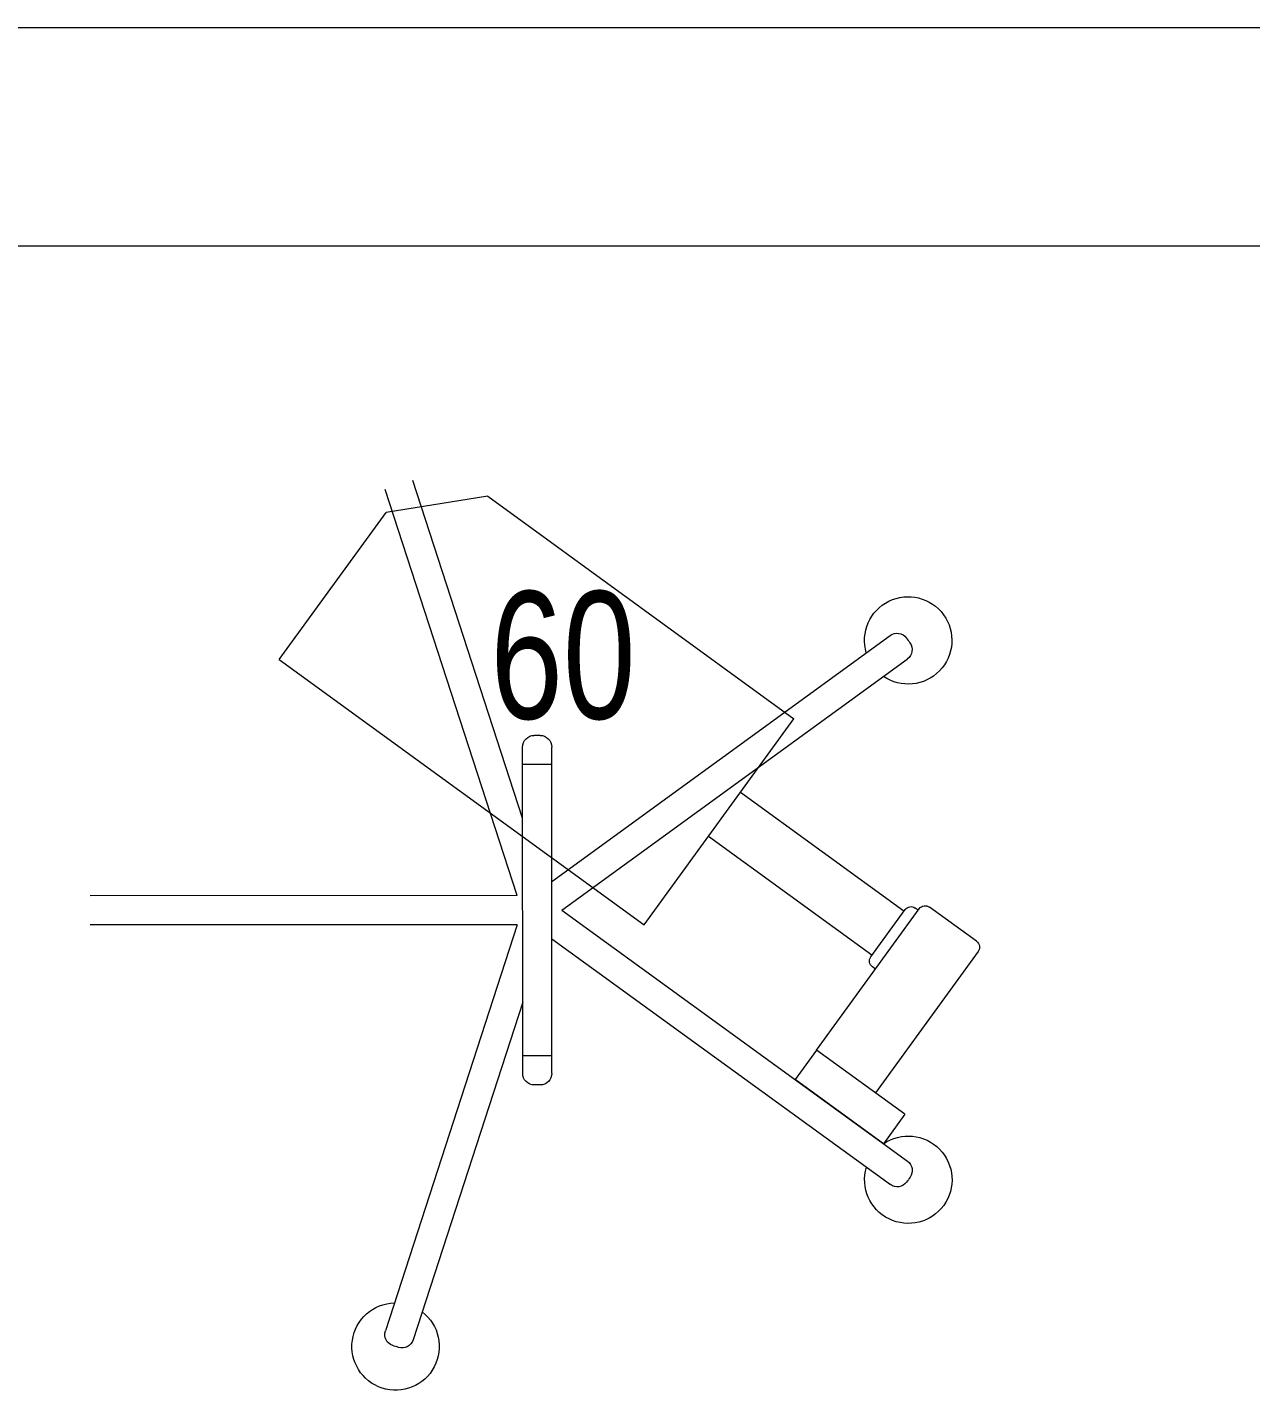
# Model space of a CAD drawing. Header units: millimetres. Extents: x 26027 to 581921, y 7230 to 233891.
# Drawn here: x 488004 to 488844, y 132741 to 133680 of the extents above; entities that cross this region are included whole.
import ezdxf

# ---------------------------------------------------------------- set-up
doc = ezdxf.new("R2010")
doc.units = ezdxf.units.MM
doc.header["$LTSCALE"] = 5
doc.linetypes.add('HIDDEN', pattern=[9.525, 6.35, -3.175])
doc.layers.get('0').update_dxf_attribs({"color": 252})
for name, color, linetype, lineweight in [('Medical Equipment and Furniture', 252, 'Continuous', 0), ('Medical Equipment and Furniture1', 252, 'Continuous', 5), ('Walls', 252, 'Continuous', 5)]:
    doc.layers.add(name, color=color, linetype=linetype, lineweight=lineweight)
doc.styles.add('X3G_ENTITY_257CFD', font='swisscl.ttf', dxfattribs={"height": 200})

# ---------------------------------------------------------------- blocks, each defined once
blk = doc.blocks.new('HF12177-P')
for p, q in [((0, 0), (-0.17236, 0.23723)), ((0, 0), (0.17236, 0.23723)), ((-0.01963, -0.00701), (-0.18854, 0.22547)), ((0.01963, -0.00701), (0.18854, 0.22547)), ((-0.112, -0.00701), (0.112, -0.00701)), ((-0.1, -0.00701), (-0.1, -0.02701)), ((0.1, -0.00701), (0.1, -0.02701)), ((-0.12, -0.01501), (-0.12, -0.01901)), ((0.12, -0.01501), (0.12, -0.01901)), ((-0.06314, -0.02701), (-0.29506, -0.10237)), ((-0.112, -0.02701), (0.112, -0.02701)), ((0.06314, -0.02701), (0.29506, -0.10237)), ((-0.01, -0.03078), (-0.28888, -0.12139)), ((-0.01, -0.03078), (-0.01, -0.32401)), ((0.01, -0.03078), (0.01, -0.32401)), ((0.01, -0.03078), (0.28888, -0.12139))]:
    blk.add_line(p, q)
for centre, radius, start, end in [((-0.18515, 0.23783), 0.03, 325.47122, 286.52878), ((0.18515, 0.23783), 0.03, 253.47122, 214.52878), ((-0.18206, 0.23017), 0.008, 126.37327, 216), ((0, -0.01701), 0.315, 125.62673, 126.37327), ((-0.17883, 0.23253), 0.008, 36, 125.62673), ((0.17883, 0.23253), 0.008, 54.37327, 144), ((0, -0.01701), 0.315, 53.62673, 54.37327), ((0.18206, 0.23017), 0.008, 324, 53.62673), ((-0.112, -0.01501), 0.008, 90, 180), ((0.112, -0.01501), 0.008, 0, 90), ((-0.112, -0.01901), 0.008, 180, 270), ((0.112, -0.01901), 0.008, 270, 0), ((-0.29958, -0.11435), 0.03, 37.47122, 358.52878), ((-0.29259, -0.10998), 0.008, 108, 197.62673), ((0, -0.01701), 0.315, 197.62673, 198.37327), ((-0.29135, -0.11378), 0.008, 198.37327, 288)]:
    blk.add_arc(centre, radius, start, end)
blk = doc.blocks.new('MONITOR ARM PLAN')
at = {"color": 8, "linetype": 'HIDDEN'}
for p, q in [((0.025, -0.49375, 0), (0.025, -0.18375, 0)), ((0.025, -0.18375, 0), (0.2, -0.18375, 0)), ((0.2, -0.44375, 0), (0.2, -0.18375, 0)), ((0.2, -0.44375, 0), (0.15, -0.49375, 0)), ((0.025, -0.49375, 0), (0.15, -0.49375, 0))]:
    blk.add_line(p, q, dxfattribs=at)
at = {"layer": 'Medical Equipment and Furniture1'}
for p, q in [((0.025, 0.0375), (0, 0.0375)), ((0, 0.0375), (0, -0.0375)), ((0.025, 0.0375), (0.025, -0.0375)), ((0.145, 0.0125), (0.025, 0.0125)), ((0.15, 0.0075), (0.15, -0.0325)), ((0.025, -0.0375), (0, -0.0375)), ((0.025, -0.0375), (0.145, -0.0375)), ((0.09375, -0.0375), (0.09375, -0.04)), ((0.14375, -0.0375), (0.14375, -0.04)), ((0.09875, -0.045), (0.13875, -0.045)), ((0.1, -0.045), (0.1, -0.18375)), ((0.1375, -0.045), (0.1375, -0.18375))]:
    blk.add_line(p, q, dxfattribs=at)
for centre, start, end in [((0.145, 0.0075, 0), 0, 90), ((0.145, -0.0325), 270, 0), ((0.09875, -0.04), 180, 270), ((0.13875, -0.04), 270, 360)]:
    blk.add_arc(centre, 0.005, start, end, dxfattribs=at)

msp = doc.modelspace()

# ---------------------------------------------------------------- linework, layer by layer
at = {"layer": 'Walls', "elevation": 0}
for points in [[(485017.58, 133680.27), (502383.77, 133680.27)], [(485017.58, 133530.27), (498331.91, 133530.27), (498331.91, 133430.27)]]:
    msp.add_lwpolyline(points, dxfattribs=at)

# ---------------------------------------------------------------- block references
at = {"layer": 'Medical Equipment and Furniture', "extrusion": (-1.92689e-13, 1.39405e-12, -1), "xscale": 1000, "yscale": 1000, "zscale": -1000, "rotation": 89.98503167528287}
msp.add_blockref('HF12177-P', (-488371.09, 133074.11, 0), dxfattribs=at)
at = {"layer": 'Medical Equipment and Furniture', "xscale": -1000, "yscale": 1000, "zscale": 1000, "rotation": 234.0149683247205}
msp.add_blockref('MONITOR ARM PLAN', (488561.61, 132935.76, 0), dxfattribs=at)

# ---------------------------------------------------------------- texts
at = {"layer": 'Medical Equipment and Furniture', "insert": (488371.77, 133204.31, 0), "char_height": 87.473, "attachment_point": 8, "style": 'X3G_ENTITY_257CFD'}
msp.add_mtext('60', dxfattribs=at)

doc.saveas('drawing.dxf')
